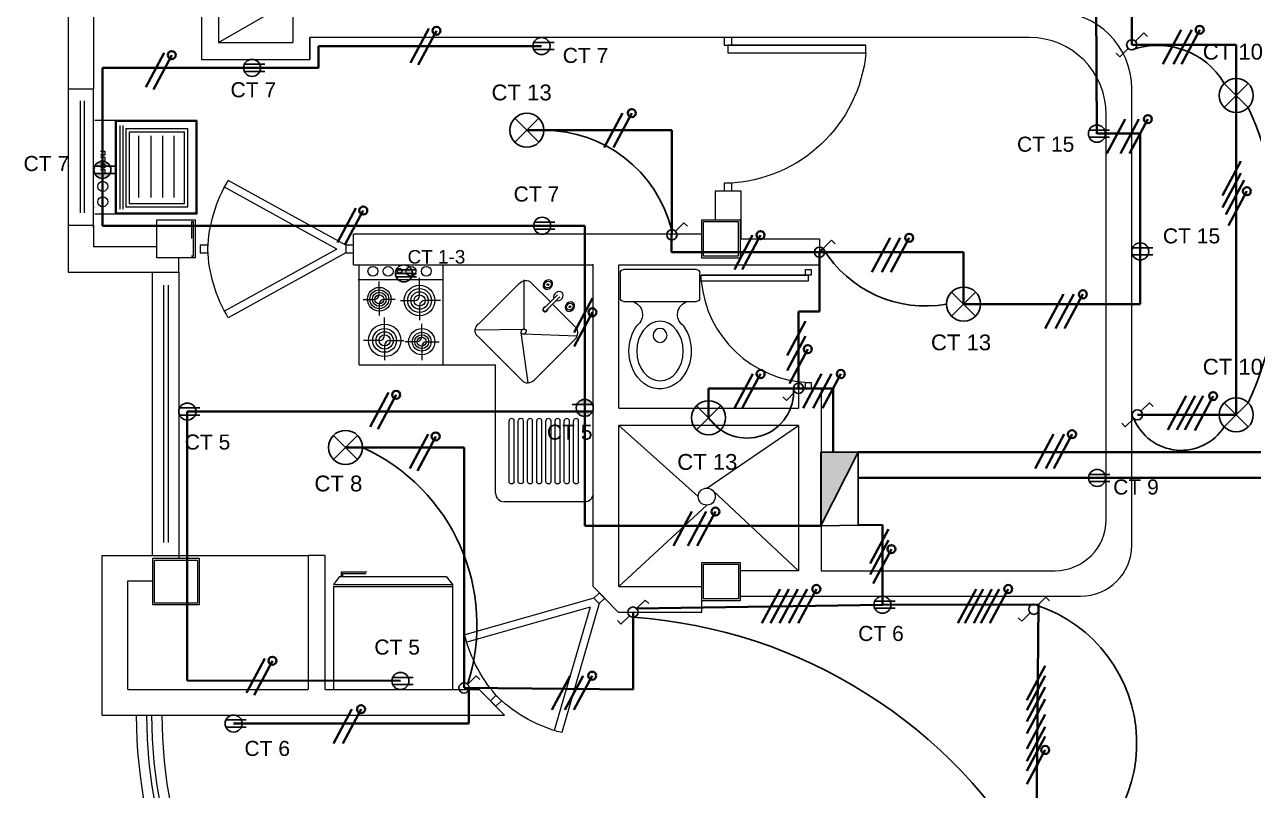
# Model space of a CAD drawing. Header units: metres. Extents: x -0.3 to 18.7, y -0.2 to 11.3.
# Drawn here: x -0.26 to 6.96, y 2.56 to 7.05 of the extents above; entities that cross this region are included whole.
import ezdxf

# ---------------------------------------------------------------- set-up
doc = ezdxf.new("R2010")
doc.units = ezdxf.units.M
doc.linetypes.add('ACAD_ISO02W100', pattern=[15, 12, -3])
doc.layers.add('arquitecturapasito', color=252, linetype='Continuous', lineweight=0)
doc.layers.add('Tuberia 1', color=130, linetype='Continuous', lineweight=20)
for name, color, linetype in [('conexiones', 10, 'ACAD_ISO02W100'), ('Luminaria', 10, 'Continuous'), ('Tomacorrientes', 160, 'Continuous')]:
    doc.layers.add(name, color=color, linetype=linetype)
doc.layers.add('muebles', color=7, linetype='Continuous', lineweight=5, true_color=0xccfa9e)
doc.styles.get("Standard").update_dxf_attribs({"font": 'arial.ttf'})
pattern_1 = [(0, (0, 0), (0, 6.985), [5.08, -1.905]), (90, (0, 0), (-6.985, 4e-16), [5.08, -1.905])]

# ---------------------------------------------------------------- blocks, each defined once
blk = doc.blocks.new('JIK')
at = {"layer": 'muebles'}
for p, q in [((1447.1545, 1060.0911), (1447.1545, 1060.2413)), ((1447.1545, 1060.2413), (1447.1797, 1060.2413)), ((1447.1613, 1060.2345), (1447.1613, 1060.0979)), ((1447.1613, 1060.2345), (1447.1797, 1060.2345)), ((1447.1797, 1060.2512), (1447.2258, 1060.2876)), ((1447.1797, 1060.2512), (1447.1797, 1059.6253)), ((1447.2258, 1060.2876), (1447.2258, 1059.589)), ((1447.2373, 1060.2876), (1447.2373, 1059.589)), ((1447.2373, 1060.2876), (1447.8425, 1060.2876)), ((1447.8425, 1060.2876), (1447.8425, 1059.589)), ((1447.1797, 1059.6253), (1447.2258, 1059.589)), ((1447.2258, 1059.589), (1447.2373, 1059.589)), ((1447.2373, 1059.589), (1447.8425, 1059.589))]:
    blk.add_line(p, q, dxfattribs=at)
blk = doc.blocks.new('puerta vaiven')
for p, q in [((-0.0225, 0.9), (0.0225, 0.9)), ((-0.0225, 0.855), (-0.0225, 0.9)), ((0.0225, 0.9), (0.0225, 0.855)), ((0, 0.855), (-0.0225, 0.855)), ((0.0225, 0.855), (0, 0.855)), ((-0.0225, 0.045), (-0.4038, 0.7346)), ((0, 0.0973), (-0.3646, 0.7568)), ((0, 0.0973), (0.3646, 0.7568)), ((0.0225, 0.045), (0.4038, 0.7346)), ((-0.0225, 0.045), (0.0225, 0.045)), ((-0.0225, 0), (-0.0225, 0.045)), ((-0.0225, 0.045), (0.0225, 0.045)), ((0, 0), (-0.0225, 0)), ((0.0225, 0), (0, 0)), ((0.0225, 0.045), (0.0225, 0))]:
    blk.add_line(p, q)
for centre, start, end in [((0.0322, 0.0096), 92.18145, 121.02014), ((-0.0322, 0.0096), 58.97986, 87.81855)]:
    blk.add_arc(centre, 0.846, start, end)
blk = doc.blocks.new('PUERTA2')
for p, q in [((-0.1, 0.925), (-0.05, 0.925)), ((-0.0999, 0.025), (-0.1, 0.925)), ((-0.05, 0.925), (-0.0499, 0.025)), ((-0.05, 0.025), (-0.05, 0.925)), ((-1, 0.05), (-0.95, 0.05)), ((-1, 0), (-1, 0.05)), ((-0.95, 0), (-1, 0)), ((-0.95, 0.05), (-0.95, 0.025)), ((-0.95, 0.025), (-0.95, 0)), ((-0.0499, 0.025), (-0.0999, 0.025)), ((-0.05, 0.05), (0, 0.05)), ((-0.05, 0), (-0.05, 0.05)), ((0, 0), (-0.05, 0)), ((0, 0.05), (0, 0.025)), ((0, 0.025), (0, 0))]:
    blk.add_line(p, q)
blk.add_arc((-0.0106, -0.0108), 0.94, 95.45461, 177.81855)
blk = doc.blocks.new('INODORO')
for p, q in [((0.02, 0.25), (0.18, 0.25)), ((0, -0.23), (0, 0.23)), ((0.2, 0.23), (0.2, -0.23)), ((0.18, -0.25), (0.02, -0.25))]:
    blk.add_line(p, q)
blk.add_circle((0.4137, 0), 0.0438)
for centre, radius, start, end in [((0.02, 0.23), 0.02, 90, 180), ((0.18, 0.23), 0.02, 0, 90), ((0.2829, 0.1967), 0.0864, 196.43748, 322.7515), ((0.2829, -0.1967), 0.0864, 37.16463, 163.56252), ((0.02, -0.23), 0.02, 180, 270), ((0.18, -0.23), 0.02, 270, 0)]:
    blk.add_arc(centre, radius, start, end)
blk.add_ellipse((0.5125, 0), major_axis=(0.1875, 0), ratio=0.77871)
blk.add_open_spline([(0.3518, -0.1445), (0.3645, -0.1542), (0.3784, -0.1626), (0.4436, -0.1938), (0.5038, -0.2015), (0.6287, -0.1806), (0.692, -0.1432), (0.7412, -0.0608), (0.75, -0.0305), (0.75, 0), (0.75, 0.0363), (0.7374, 0.0723), (0.6713, 0.1625), (0.5907, 0.1965), (0.4532, 0.1956), (0.3956, 0.1774), (0.3517, 0.1444)], degree=3, knots=[3.942102, 3.942102, 3.942102, 3.942102, 4.162638, 4.162638, 4.924422, 4.924422, 5.847984, 5.847984, 6.283185, 6.283185, 6.283185, 6.801532, 6.801532, 7.861895, 7.861895, 8.624417, 8.624417, 8.624417, 8.624417])
blk = doc.blocks.new('LJIKO')
at = {"layer": 'muebles'}
for p, q in [((1446.1637, 1065.0918), (1446.7637, 1065.0918)), ((1446.1637, 1064.5418), (1446.1637, 1065.0918)), ((1446.1697, 1065.0858), (1446.6377, 1065.0858)), ((1446.1697, 1064.5478), (1446.1697, 1065.0858)), ((1446.5964, 1065.0627), (1446.5964, 1064.5709)), ((1446.6165, 1064.571), (1446.6165, 1065.0626)), ((1446.6377, 1064.5478), (1446.6377, 1065.0858)), ((1446.6437, 1064.5418), (1446.6437, 1065.0918)), ((1446.217, 1065.0489), (1446.217, 1064.5887)), ((1446.5817, 1065.0489), (1446.217, 1065.0489)), ((1446.237, 1065.0289), (1446.237, 1064.6087)), ((1446.5617, 1065.0289), (1446.237, 1065.0289)), ((1446.3, 1064.6312), (1446.3, 1064.9934)), ((1446.3661, 1064.6312), (1446.3661, 1064.9934)), ((1446.4342, 1064.6312), (1446.4342, 1064.9934)), ((1446.5063, 1064.6312), (1446.5063, 1064.9934)), ((1446.5617, 1064.6087), (1446.5617, 1065.0289)), ((1446.5817, 1064.5887), (1446.5817, 1065.0489)), ((1446.7307, 1064.8513), (1446.7026, 1064.8513)), ((1446.7026, 1064.8513), (1446.7026, 1064.8312)), ((1446.7026, 1064.8312), (1446.7307, 1064.8312)), ((1446.7026, 1064.8172), (1446.7026, 1064.7972)), ((1446.7307, 1064.8172), (1446.7026, 1064.8172)), ((1446.7026, 1064.7972), (1446.7307, 1064.7972)), ((1446.7026, 1064.7792), (1446.7026, 1064.7592)), ((1446.7307, 1064.7792), (1446.7026, 1064.7792)), ((1446.7026, 1064.7592), (1446.7307, 1064.7592)), ((1446.7026, 1064.7432), (1446.7026, 1064.7232)), ((1446.7307, 1064.7432), (1446.7026, 1064.7432)), ((1446.7026, 1064.7232), (1446.7307, 1064.7232)), ((1446.5817, 1064.5887), (1446.217, 1064.5887)), ((1446.5617, 1064.6087), (1446.237, 1064.6087)), ((1446.1637, 1064.5418), (1446.7637, 1064.5418)), ((1446.1697, 1064.5478), (1446.6377, 1064.5478))]:
    blk.add_line(p, q, dxfattribs=at)
for centre in [(1446.7168, 1065.0185), (1446.7168, 1064.9284)]:
    blk.add_circle(centre, 0.0295, dxfattribs=at)
blk = doc.blocks.new('Lampara')
at = {"layer": 'Luminaria'}
for q in [(12.0753, 10.0669), (12.2167, 10.0669), (12.0753, 9.9254), (12.2167, 9.9254)]:
    blk.add_line((12.146, 9.9962), q, dxfattribs=at)
blk.add_circle((12.146, 9.9962), 0.1, dxfattribs=at)
blk = doc.blocks.new('Tomacorriente')
at = {"layer": 'Tomacorrientes'}
for p, q in [((0.0453, 0.0211), (-0.0453, 0.0211)), ((0.0453, 0.0211), (0.0743, 0.0211)), ((-0.0453, -0.0211), (0.0453, -0.0211)), ((0.0453, -0.0211), (0.0743, -0.0211))]:
    blk.add_line(p, q, dxfattribs=at)
blk.add_circle((0, 0), 0.05, dxfattribs=at)
blk = doc.blocks.new('Toma corriente CFGI 1 Fase')
at = {"layer": 'Tomacorrientes'}
h = blk.add_hatch(dxfattribs=at)
h.set_pattern_fill('ANGLE', color=256)
h.set_pattern_definition([(0, (-6.336, -3.4325), (0, 6.985), [5.08, -1.905]), (90, (-6.336, -3.4325), (-6.985, 4e-16), [5.08, -1.905])])
h.paths.add_polyline_path([(0.0453, 0.0211, 0.63707), (-0.0453, 0.0211)])
h.paths.add_polyline_path([(-0.0453, -0.0211, 0.63707), (0.0453, -0.0211)])
at = {"layer": 'Tomacorrientes', "lineweight": 40}
h = blk.add_hatch(color=256, dxfattribs=at)
h.dxf.hatch_style = 1
h.paths.add_polyline_path([(-0.0453, 0.0211), (0.0453, 0.0211, 0.63707)])
h.paths.add_polyline_path([(0.0453, -0.0211), (-0.0453, -0.0211, 0.63707)])
at = {"layer": 'Tomacorrientes'}
for p, q in [((-0.0453, 0.0211), (0.0743, 0.0211)), ((-0.0453, -0.0211), (0.0743, -0.0211))]:
    blk.add_line(p, q, dxfattribs=at)
blk.add_circle((0, 0), 0.05, dxfattribs=at)
blk = doc.blocks.new('Tomacorriente de dos fases con neutro (208V)')
at = {"layer": 'Tomacorrientes'}
h = blk.add_hatch(dxfattribs=at)
h.set_pattern_fill('ANGLE', color=256)
h.set_pattern_definition([(0, (-6.711, -3.14), (0, 6.985), [5.08, -1.905]), (90, (-6.711, -3.14), (-6.985, 4e-16), [5.08, -1.905])])
h.paths.add_polyline_path([(-0.0453, 0.0211, 0.109518), (-0.05, 0), (0.05, 0, 0.109518), (0.0453, 0.0211)])
at = {"layer": 'Tomacorrientes', "lineweight": 100}
h = blk.add_hatch(color=256, dxfattribs=at)
h.dxf.hatch_style = 1
h.paths.add_polyline_path([(0.0453, 0.0211), (-0.0453, 0.0211, 0.109518), (-0.05, 0), (0.05, 0, 0.109518)])
at = {"layer": 'Tomacorrientes'}
for p, q in [((-0.05, 0), (0.0751, 0)), ((-0.0453, 0.0211), (0.0743, 0.0211)), ((-0.0453, -0.0211), (0.0743, -0.0211))]:
    blk.add_line(p, q, dxfattribs=at)
blk.add_circle((0, 0), 0.05, dxfattribs=at)
blk = doc.blocks.new('Interruptor')
at = {"layer": 'Luminaria'}
for q in [(0.0212, 0.0212), (0.0919, 0.0495)]:
    blk.add_line((0.0707, 0.0707), q, dxfattribs=at)
blk.add_circle((0, 0), 0.03, dxfattribs=at)
blk = doc.blocks.new('conmutable')
at = {"layer": 'Luminaria'}
for p, q in [((12.2691, 8.7953), (12.2196, 8.7458)), ((12.2691, 8.7953), (12.2904, 8.774)), ((12.1277, 8.6538), (12.1065, 8.6751)), ((12.1772, 8.7033), (12.1277, 8.6538))]:
    blk.add_line(p, q, dxfattribs=at)
blk.add_circle((12.1984, 8.7245), 0.03, dxfattribs=at)

msp = doc.modelspace()

# ---------------------------------------------------------------- hatches: boundary and pattern name
h = msp.add_hatch(color=130)
h.dxf.hatch_style = 1
h.paths.add_polyline_path([(4.6361, 4.5429), (4.4174, 4.5429), (4.4174, 4.1096)])
at = {"layer": 'Tuberia 1', "lineweight": 40}
h = msp.add_hatch(dxfattribs=at)
h.set_pattern_fill('ANGLE', color=256)
h.set_pattern_definition([(0, (-0.922, 0.405), (0, 6.985), [5.08, -1.905]), (90, (-0.922, 0.405), (-6.985, 4e-16), [5.08, -1.905])])
h.paths.add_polyline_path([(4.9464, 5.054, 1), (4.9936, 5.054, 1)])
h.paths.add_polyline_path([(6.6968, 4.8724, 1), (6.744, 4.8724, 1)])
h.paths.add_polyline_path([(5.392, 5.9018, 1), (5.4392, 5.9018, 1)])
h.paths.add_polyline_path([(4.3552, 6.2065, 1), (4.4024, 6.2065, 1)])
h.paths.add_polyline_path([(5.9728, 6.4803, 1), (6.02, 6.4803, 1)])
h.paths.add_polyline_path([(3.3867, 5.859, 1), (3.4339, 5.859, 1)])
h.paths.add_polyline_path([(3.5896, 5.4072, 1), (3.6368, 5.4072, 1)])
h.paths.add_polyline_path([(2.8535, 4.5993, 1), (2.9007, 4.5993, 1)])
h.paths.add_polyline_path([(5.392, 6.9034, 1), (5.4392, 6.9034, 1)])
h.paths.add_polyline_path([(6.3687, 7.6118, 1), (6.4159, 7.6118, 1)])
h.paths.add_polyline_path([(5.6958, 7.4279, 1), (5.743, 7.4279, 1)])
h.paths.add_polyline_path([(5.362, 8.0133, 1), (5.4092, 8.0133, 1)])
h.paths.add_polyline_path([(5.6853, 8.9332, 1), (5.7326, 8.9332, 1)])
h.paths.add_polyline_path([(7.315, 9.6651, 1), (7.3622, 9.6651, 1)])
h.paths.add_polyline_path([(6.4123, 10.0429, 1), (6.3651, 10.0429, 1)])
h = msp.add_hatch(dxfattribs=at)
h.set_pattern_fill('ANGLE', color=256)
h.set_pattern_definition(pattern_1)
h.paths.add_polyline_path([(2.1339, 4.6354, 1), (2.1811, 4.6354, 1)])
h.paths.add_polyline_path([(1.9021, 4.8803, 1), (1.9493, 4.8803, 1)])
h.paths.add_polyline_path([(3.0822, 5.387, 0.478226), (3.0536, 5.3639, 0.478226), (3.0822, 5.3408)])
h.paths.add_polyline_path([(3.1008, 5.3639, 0.352973), (3.0822, 5.387), (3.0822, 5.3408, 0.352973)])
h.paths.add_polyline_path([(1.7092, 5.9615, 1), (1.7564, 5.9615, 1)])
h.paths.add_polyline_path([(0.585, 6.8738, 1), (0.6323, 6.8738, 1)])
h.paths.add_polyline_path([(2.1384, 7.017, 1), (2.1856, 7.017, 1)])
h = msp.add_hatch(dxfattribs=at)
h.set_pattern_fill('ANGLE', color=256)
h.set_pattern_definition([(0, (1.1674, 2.3034), (0, 6.985), [5.08, -1.905]), (90, (1.1674, 2.3034), (-6.985, 4e-16), [5.08, -1.905])])
h.paths.add_polyline_path([(2.1384, 7.017, 1), (2.1856, 7.017, 1)])
h = msp.add_hatch(dxfattribs=at)
h.set_pattern_fill('ANGLE', color=256)
h.set_pattern_definition(pattern_1)
h.paths.add_polyline_path([(2.1384, 7.017, 1), (2.1856, 7.017, 1)])
h = msp.add_hatch(dxfattribs=at)
h.set_pattern_fill('ANGLE', color=256)
h.set_pattern_definition([(0, (0.7494, 2.374), (0, 6.985), [5.08, -1.905]), (90, (0.7494, 2.374), (-6.985, 4e-16), [5.08, -1.905])])
h.paths.add_polyline_path([(6.6179, 7.0225, 1), (6.6651, 7.0225, 1)])
h = msp.add_hatch(dxfattribs=at)
h.set_pattern_fill('ANGLE', color=256)
h.set_pattern_definition(pattern_1)
h.paths.add_polyline_path([(6.6179, 7.0225, 1), (6.6651, 7.0225, 1)])
h = msp.add_hatch(dxfattribs=at)
h.set_pattern_fill('ANGLE', color=256)
h.set_pattern_definition(pattern_1)
h.paths.add_polyline_path([(6.6179, 7.0225, 1), (6.6651, 7.0225, 1)])
h = msp.add_hatch(dxfattribs=at)
h.set_pattern_fill('ANGLE', color=256)
h.set_pattern_definition([(0, (-0.386, 2.16), (0, 6.985), [5.08, -1.905]), (90, (-0.386, 2.16), (-6.985, 4e-16), [5.08, -1.905])])
h.paths.add_polyline_path([(0.585, 6.8738, 1), (0.6323, 6.8738, 1)])
h = msp.add_hatch(dxfattribs=at)
h.set_pattern_fill('ANGLE', color=256)
h.set_pattern_definition(pattern_1)
h.paths.add_polyline_path([(0.585, 6.8738, 1), (0.6323, 6.8738, 1)])
h = msp.add_hatch(dxfattribs=at)
h.set_pattern_fill('ANGLE', color=256)
h.set_pattern_definition(pattern_1)
h.paths.add_polyline_path([(3.2848, 6.5331, 1), (3.332, 6.5331, 1)])
h = msp.add_hatch(dxfattribs=at)
h.set_pattern_fill('ANGLE', color=256)
h.set_pattern_definition(pattern_1)
h.paths.add_polyline_path([(6.3141, 6.498, 1), (6.3613, 6.498, 1)])
h = msp.add_hatch(dxfattribs=at)
h.set_pattern_fill('ANGLE', color=256)
h.set_pattern_definition([(0, (-1.3934, -5.194), (0, 6.985), [5.08, -1.905]), (90, (-1.3934, -5.194), (-6.985, 4e-16), [5.08, -1.905])])
h.paths.add_polyline_path([(6.8949, 6.075, 1), (6.9421, 6.075, 1)])
h = msp.add_hatch(dxfattribs=at)
h.set_pattern_fill('ANGLE', color=256)
h.set_pattern_definition(pattern_1)
h.paths.add_polyline_path([(6.8949, 6.075, 1), (6.9421, 6.075, 1)])
h = msp.add_hatch(dxfattribs=at)
h.set_pattern_fill('ANGLE', color=256)
h.set_pattern_definition([(0, (0.738, 1.248), (0, 6.985), [5.08, -1.905]), (90, (0.738, 1.248), (-6.985, 4e-16), [5.08, -1.905])])
h.paths.add_polyline_path([(1.7092, 5.9615, 1), (1.7564, 5.9615, 1)])
h = msp.add_hatch(dxfattribs=at)
h.set_pattern_fill('ANGLE', color=256)
h.set_pattern_definition(pattern_1)
h.paths.add_polyline_path([(1.7092, 5.9615, 1), (1.7564, 5.9615, 1)])
h = msp.add_hatch(dxfattribs=at)
h.set_pattern_fill('ANGLE', color=256)
h.set_pattern_definition([(0, (-0.11, 0.815), (0, 6.985), [5.08, -1.905]), (90, (-0.11, 0.815), (-6.985, 4e-16), [5.08, -1.905])])
h.paths.add_polyline_path([(3.9583, 5.8402, 0.459008), (3.9312, 5.8169, 1), (3.9784, 5.8169, 0.200153), (3.9714, 5.8336, -0.005571)])
h = msp.add_hatch(dxfattribs=at)
h.set_pattern_fill('ANGLE', color=256)
h.set_pattern_definition(pattern_1)
h.paths.add_polyline_path([(4.0406, 5.8169, 0.276894), (4.0531, 5.796), (4.0753, 5.796, 0.276894), (4.0878, 5.8169, 1)])
h = msp.add_hatch(dxfattribs=at)
h.set_pattern_fill('ANGLE', color=256)
h.set_pattern_definition(pattern_1)
h.paths.add_polyline_path([(4.0753, 5.796), (4.0531, 5.796, 0.250177)])
h = msp.add_hatch(dxfattribs=at)
h.set_pattern_fill('ANGLE', color=256)
h.set_pattern_definition(pattern_1)
h.paths.add_polyline_path([(4.9131, 5.8012, 1), (4.9603, 5.8012, 1)])
h = msp.add_hatch(dxfattribs=at)
h.set_pattern_fill('ANGLE', color=256)
h.set_pattern_definition(pattern_1)
h.paths.add_polyline_path([(5.9326, 5.4696, 1), (5.9798, 5.4696, 1)])
h = msp.add_hatch(dxfattribs=at)
h.set_pattern_fill('ANGLE', color=256)
h.set_pattern_definition(pattern_1)
h.paths.add_polyline_path([(4.3179, 5.1476, 1), (4.3651, 5.1476, 1)])
h = msp.add_hatch(dxfattribs=at)
h.set_pattern_fill('ANGLE', color=256)
h.set_pattern_definition(pattern_1)
h.paths.add_polyline_path([(4.0683, 5.0252, 0.459008), (4.0411, 5.0019, 1), (4.0883, 5.0019, 0.200153), (4.0813, 5.0187, -0.005571)])
h = msp.add_hatch(dxfattribs=at)
h.set_pattern_fill('ANGLE', color=256)
h.set_pattern_definition(pattern_1)
h.paths.add_polyline_path([(4.5117, 5.0019, 1), (4.5589, 5.0019, 1)])
h = msp.add_hatch(dxfattribs=at)
h.set_pattern_fill('ANGLE', color=256)
h.set_pattern_definition([(0, (0.931, 0.167), (0, 6.985), [5.08, -1.905]), (90, (0.931, 0.167), (-6.985, 4e-16), [5.08, -1.905])])
h.paths.add_polyline_path([(1.9021, 4.8803, 1), (1.9493, 4.8803, 1)])
h = msp.add_hatch(dxfattribs=at)
h.set_pattern_fill('ANGLE', color=256)
h.set_pattern_definition([(0, (0.7696, 0.226), (0, 6.985), [5.08, -1.905]), (90, (0.7696, 0.226), (-6.985, 4e-16), [5.08, -1.905])])
h.paths.add_polyline_path([(6.638, 4.8746, 1), (6.6853, 4.8746, 1)])
h = msp.add_hatch(dxfattribs=at)
h.set_pattern_fill('ANGLE', color=256)
h.set_pattern_definition(pattern_1)
h.paths.add_polyline_path([(6.6968, 4.8724, 1), (6.744, 4.8724, 1)])
h = msp.add_hatch(dxfattribs=at)
h.set_pattern_fill('ANGLE', color=256)
h.set_pattern_definition([(0, (-0.919, 1.4045), (0, 6.985), [5.08, -1.905]), (90, (-0.919, 1.4045), (-6.985, 4e-16), [5.08, -1.905])])
h.paths.add_polyline_path([(2.1339, 4.6354, 1), (2.1811, 4.6354, 1)])
h = msp.add_hatch(dxfattribs=at)
h.set_pattern_fill('ANGLE', color=256)
h.set_pattern_definition(pattern_1)
h.paths.add_polyline_path([(2.1339, 4.6354, 1), (2.1811, 4.6354, 1)])
h = msp.add_hatch(dxfattribs=at)
h.set_pattern_fill('ANGLE', color=256)
h.set_pattern_definition([(0, (-3.706, -2.557), (0, 6.985), [5.08, -1.905]), (90, (-3.706, -2.557), (-6.985, 4e-16), [5.08, -1.905])])
h.paths.add_polyline_path([(5.9157, 4.6486, 1), (5.8685, 4.6486, 1)])
h = msp.add_hatch(dxfattribs=at)
h.set_pattern_fill('ANGLE', color=256)
h.set_pattern_definition(pattern_1)
h.paths.add_polyline_path([(5.8685, 4.6486, 1), (5.9157, 4.6486, 1)])
h = msp.add_hatch(dxfattribs=at)
h.set_pattern_fill('ANGLE', color=256)
h.set_pattern_definition(pattern_1)
h.paths.add_polyline_path([(5.8685, 4.6486, 1), (5.9157, 4.6486, 1)])
h = msp.add_hatch(dxfattribs=at)
h.set_pattern_fill('ANGLE', color=256)
h.set_pattern_definition([(0, (2.823, -0.122), (0, 6.985), [5.08, -1.905]), (90, (2.823, -0.122), (-6.985, 4e-16), [5.08, -1.905])])
h.paths.add_polyline_path([(3.7941, 4.5914, 1), (3.8413, 4.5914, 1)])
h = msp.add_hatch(dxfattribs=at)
h.set_pattern_fill('ANGLE', color=256)
h.set_pattern_definition([(0, (2.743, 1.1596), (0, 6.985), [5.08, -1.905]), (90, (2.743, 1.1596), (-6.985, 4e-16), [5.08, -1.905])])
h.paths.add_polyline_path([(3.7756, 4.194, 1), (3.8228, 4.194, 1)])
h = msp.add_hatch(dxfattribs=at)
h.set_pattern_fill('ANGLE', color=256)
h.set_pattern_definition(pattern_1)
h.paths.add_polyline_path([(8.1128, 2.0556, 1), (8.16, 2.0556, 1)])
h.paths.add_polyline_path([(3.6955, 2.044, 1), (3.6483, 2.044, 1)])
h.paths.add_polyline_path([(5.6211, 0.9787, 1), (5.5739, 0.9787, 1)])
h.paths.add_polyline_path([(2.8734, 0.8444, 1), (2.9206, 0.8444, 1)])
h.paths.add_polyline_path([(5.7584, 2.7949, 1), (5.7112, 2.7949, 1)])
h.paths.add_polyline_path([(5.4945, 3.7397, 1), (5.5417, 3.7397, 1)])
h.paths.add_polyline_path([(4.3681, 3.7397, 1), (4.4153, 3.7397, 1)])
h.paths.add_polyline_path([(4.8085, 3.9738, 1), (4.8557, 3.9738, 1)])
h.paths.add_polyline_path([(3.0526, 3.2309, 1), (3.0998, 3.2309, 1)])
h.paths.add_polyline_path([(1.6958, 3.0343, 1), (1.743, 3.0343, 1)])
h.paths.add_polyline_path([(1.223, 3.3185, 1), (1.1758, 3.3185, 1)])
h = msp.add_hatch(dxfattribs=at)
h.set_pattern_fill('ANGLE', color=256)
h.set_pattern_definition([(0, (-6.38, -3.629), (0, 6.985), [5.08, -1.905]), (90, (-6.38, -3.629), (-6.985, 4e-16), [5.08, -1.905])])
h.paths.add_polyline_path([(4.8085, 3.9738, 1), (4.8557, 3.9738, 1)])
h = msp.add_hatch(dxfattribs=at)
h.set_pattern_fill('ANGLE', color=256)
h.set_pattern_definition([(0, (-0.036, -0.028), (0, 6.985), [5.08, -1.905]), (90, (-0.036, -0.028), (-6.985, 4e-16), [5.08, -1.905])])
h.paths.add_polyline_path([(4.8085, 3.9738, 1), (4.8557, 3.9738, 1)])
h = msp.add_hatch(dxfattribs=at)
h.set_pattern_fill('ANGLE', color=256)
h.set_pattern_definition([(0, (0.2954, 0.522), (0, 6.985), [5.08, -1.905]), (90, (0.2954, 0.522), (-6.985, 4e-16), [5.08, -1.905])])
h.paths.add_polyline_path([(4.3681, 3.7397, 1), (4.4153, 3.7397, 1)])
h = msp.add_hatch(dxfattribs=at)
h.set_pattern_fill('ANGLE', color=256)
h.set_pattern_definition([(0, (1.422, 0.522), (0, 6.985), [5.08, -1.905]), (90, (1.422, 0.522), (-6.985, 4e-16), [5.08, -1.905])])
h.paths.add_polyline_path([(5.4945, 3.7397, 1), (5.5417, 3.7397, 1)])
h = msp.add_hatch(dxfattribs=at)
h.set_pattern_fill('ANGLE', color=256)
h.set_pattern_definition(pattern_1)
h.paths.add_polyline_path([(5.5417, 3.7397, 1), (5.4945, 3.7397, 1)])
h = msp.add_hatch(dxfattribs=at)
h.set_pattern_fill('ANGLE', color=256)
h.set_pattern_definition([(0, (-4.979, -0.996), (0, 6.985), [5.08, -1.905]), (90, (-4.979, -0.996), (-6.985, 4e-16), [5.08, -1.905])])
h.paths.add_polyline_path([(4.7412, 3.4709, 1), (4.7884, 3.4709, 1)])
h.paths.add_polyline_path([(4.2584, 3.6974, 1), (4.3056, 3.6974, 1)])
h = msp.add_hatch(dxfattribs=at)
h.set_pattern_fill('ANGLE', color=256)
h.set_pattern_definition([(0, (-0.907, -1.317), (0, 6.985), [5.08, -1.905]), (90, (-0.907, -1.317), (-6.985, 4e-16), [5.08, -1.905])])
h.paths.add_polyline_path([(1.1758, 3.3185, 1), (1.223, 3.3185, 1)])
h = msp.add_hatch(dxfattribs=at)
h.set_pattern_fill('ANGLE', color=256)
h.set_pattern_definition([(0, (-6.185, -1.4626), (0, 6.985), [5.08, -1.905]), (90, (-6.185, -1.4626), (-6.985, 4e-16), [5.08, -1.905])])
h.paths.add_polyline_path([(3.5354, 3.0045, 1), (3.5827, 3.0045, 1)])
h.paths.add_polyline_path([(3.0526, 3.2309, 1), (3.0998, 3.2309, 1)])
h = msp.add_hatch(dxfattribs=at)
h.set_pattern_fill('ANGLE', color=256)
h.set_pattern_definition(pattern_1)
h.paths.add_polyline_path([(3.0526, 3.2309, 1), (3.0998, 3.2309, 1)])
h = msp.add_hatch(dxfattribs=at)
h.set_pattern_fill('ANGLE', color=256)
h.set_pattern_definition(pattern_1)
h.paths.add_polyline_path([(1.6958, 3.0343, 1), (1.743, 3.0343, 1)])
h = msp.add_hatch(dxfattribs=at)
h.set_pattern_fill('ANGLE', color=256)
h.set_pattern_definition([(0, (-6.6996, -1.6935), (0, 6.985), [5.08, -1.905]), (90, (-6.6996, -1.6935), (-6.985, 4e-16), [5.08, -1.905])])
h.paths.add_polyline_path([(3.0208, 2.7735, 1), (3.068, 2.7735, 1)])
h.paths.add_polyline_path([(2.538, 3, 1), (2.5852, 3, 1)])
h = msp.add_hatch(dxfattribs=at)
h.set_pattern_fill('ANGLE', color=256)
h.set_pattern_definition([(0, (1.6924, -0.344), (0, 6.985), [5.08, -1.905]), (90, (1.6924, -0.344), (-6.985, 4e-16), [5.08, -1.905])])
h.paths.add_polyline_path([(5.7584, 2.7949, 1), (5.7112, 2.7949, 1)])
h = msp.add_hatch(dxfattribs=at)
h.set_pattern_fill('ANGLE', color=256)
h.set_pattern_definition([(0, (-0.054, -0.0785), (0, 6.985), [5.08, -1.905]), (90, (-0.054, -0.0785), (-6.985, 4e-16), [5.08, -1.905])])
h.paths.add_polyline_path([(5.7112, 2.7949, 1), (5.7584, 2.7949, 1)])

# ---------------------------------------------------------------- linework, layer by layer
at = {"color": 130}
for p, q in [((4.4174, 4.1096), (4.4174, 4.5429)), ((4.4174, 4.5429), (4.6361, 4.5429))]:
    msp.add_line(p, q, dxfattribs=at)
msp.add_lwpolyline([(4.6361, 4.1142), (4.4174, 4.1096), (4.6361, 4.5429)], close=True, dxfattribs=at)
at = {"layer": 'arquitecturapasito', "color": 252}
for p, q in [((0, 7.3), (0, 6.6762)), ((0.15, 7.15), (0.15, 6.6762)), ((0.7832, 7.15), (0.7832, 6.8487)), ((0.8832, 7.2), (0.8832, 6.9487)), ((0.8832, 6.9487), (1.3194, 7.2)), ((1.3194, 7.2), (1.3194, 6.9487)), ((0.8832, 6.9487), (1.3194, 6.9487)), ((1.4194, 6.8487), (1.4194, 6.9769)), ((5.6427, 6.9769), (1.4194, 6.9769)), ((1.4194, 6.9769), (1.4194, 6.8487)), ((0.7832, 6.8487), (1.4194, 6.8487)), ((0, 6.6762), (0.15, 6.6762)), ((0, 6.6762), (0, 5.8762)), ((0.15, 5.8595), (0.15, 6.6762)), ((6.2427, 3.9974), (6.2427, 6.6769)), ((0.0728, 5.9479), (0.0728, 6.6044)), ((0.0937, 6.6044), (0.0937, 5.9479)), ((6.0927, 4.1474), (6.0927, 6.5269)), ((3.7975, 6.0769), (3.9475, 6.0769)), ((3.7975, 6.0769), (3.7975, 5.9067)), ((3.9475, 6.0769), (3.9475, 5.796)), ((0.15, 5.9862), (0.15, 5.976)), ((0, 5.8762), (0, 5.5988)), ((0, 5.8762), (0.15, 5.8762)), ((0.15, 5.8762), (0.15, 5.7488)), ((0.7242, 5.897), (0.7242, 5.798)), ((0.7242, 5.897), (0.7242, 5.798)), ((0.7352, 5.897), (0.7352, 5.693)), ((0.7352, 5.897), (0.7352, 5.693)), ((0.7352, 5.897), (0.7352, 5.693)), ((0.7352, 5.897), (0.7352, 5.693)), ((0.7352, 5.897), (0.7352, 5.693)), ((3.7197, 5.8225), (1.6752, 5.8225)), ((1.6752, 5.6425), (1.6752, 5.8225)), ((3.9437, 5.796), (4.4108, 5.796)), ((4.4108, 5.796), (4.4108, 5.6425)), ((0.5212, 5.7488), (0.15, 5.7488)), ((0.65, 5.5988), (0.65, 5.683)), ((0.7242, 5.693), (0.7352, 5.693)), ((1.6752, 5.6425), (3.0822, 5.6425)), ((3.0822, 3.7542), (3.0822, 5.6425)), ((3.2322, 5.6425), (4.4108, 5.6425)), ((3.2322, 4.8004), (3.2322, 5.6425)), ((0, 5.5988), (0.5, 5.5988)), ((0.4943, 5.5988), (0.4943, 3.937)), ((0.5, 5.5988), (0.65, 5.5988)), ((0.65, 5.5988), (0.65, 3.937)), ((2.063, 5.4632), (2.063, 5.5671)), ((2.6753, 5.5555), (2.6755, 5.2658)), ((1.8261, 5.4699), (1.8261, 5.5445)), ((2.6467, 5.5327), (2.4091, 5.2951)), ((2.8307, 5.4249), (2.7167, 5.539)), ((1.7328, 5.4399), (1.7961, 5.4399)), ((1.8261, 5.4099), (1.8261, 5.346)), ((1.9201, 5.4399), (1.8561, 5.4399)), ((1.9503, 5.4332), (2.033, 5.4332)), ((2.1862, 5.4332), (2.093, 5.4332)), ((2.8729, 5.4671), (2.7994, 5.3936)), ((2.8125, 5.3805), (2.886, 5.454)), ((2.8438, 5.4119), (2.9807, 5.275)), ((2.8535, 5.4022), (2.8438, 5.4119)), ((2.063, 5.4032), (2.063, 5.3172)), ((1.8579, 5.2289), (1.8579, 5.3327)), ((2.0758, 5.2215), (2.0758, 5.2973)), ((2.3916, 5.261), (2.6755, 5.2658)), ((1.8279, 5.1989), (1.7347, 5.1989)), ((1.8879, 5.1989), (1.9706, 5.1989)), ((2.6667, 4.961), (2.4027, 5.2251)), ((2.7004, 4.9497), (2.6592, 5.2453)), ((2.9874, 5.2239), (2.6723, 5.2361)), ((2.9743, 5.205), (2.7367, 4.9674)), ((1.8579, 5.1689), (1.8579, 5.0828)), ((2.0458, 5.1915), (1.9771, 5.1915)), ((2.0758, 5.1615), (2.0758, 5.0835)), ((2.1058, 5.1915), (2.1777, 5.1915)), ((2.2021, 5.0551), (2.5095, 5.0551)), ((2.5095, 4.3018), (2.5095, 5.0551)), ((4.2866, 4.9176), (4.2866, 4.8004)), ((4.4192, 4.9176), (4.2866, 4.9176)), ((4.4192, 4.9176), (4.4192, 3.8474)), ((3.2322, 4.8004), (4.2866, 4.8004)), ((2.5884, 4.369), (2.5884, 4.7279)), ((2.6184, 4.369), (2.6184, 4.7279)), ((2.6424, 4.369), (2.6424, 4.7279)), ((2.6724, 4.369), (2.6724, 4.7279)), ((2.6964, 4.369), (2.6964, 4.7279)), ((2.7264, 4.369), (2.7264, 4.7279)), ((2.7504, 4.369), (2.7504, 4.7279)), ((2.7804, 4.369), (2.7804, 4.7279)), ((2.8044, 4.369), (2.8044, 4.7279)), ((2.8344, 4.369), (2.8344, 4.7279)), ((2.8584, 4.369), (2.8584, 4.7279)), ((2.8884, 4.369), (2.8884, 4.7279)), ((2.9124, 4.369), (2.9124, 4.7279)), ((2.9424, 4.369), (2.9424, 4.7279)), ((2.9664, 4.369), (2.9664, 4.7279)), ((2.9964, 4.369), (2.9964, 4.7279)), ((3.2322, 3.7542), (3.2322, 4.7004)), ((4.2866, 4.7004), (3.2322, 4.7004)), ((3.6985, 4.2819), (3.2322, 4.7004)), ((3.7485, 4.3319), (4.2866, 4.7004)), ((4.2866, 4.7004), (4.2866, 3.8474)), ((3.7854, 4.3157), (4.2866, 3.8474)), ((3.0434, 4.2518), (2.5595, 4.2518)), ((3.7485, 4.2319), (3.2322, 3.7542)), ((0.2, 3), (0.2, 3.937)), ((0.2, 3.937), (0.65, 3.937)), ((0.65, 3.937), (1.4094, 3.937)), ((0.65, 3.937), (0.65, 3.92)), ((1.4094, 3.937), (1.4094, 3.15)), ((1.5094, 3.937), (1.4094, 3.937)), ((1.5094, 3.15), (1.5094, 3.937)), ((4.2866, 3.8474), (3.9441, 3.8474)), ((4.4192, 3.8474), (5.7927, 3.8474)), ((0.35, 3.15), (0.35, 3.787)), ((0.35, 3.787), (0.4962, 3.787)), ((3.0822, 3.7542), (3.2294, 3.6042)), ((3.2322, 3.7542), (3.7201, 3.7542)), ((3.9441, 3.6974), (5.9427, 3.6974)), ((4.282, 3.6974), (5.4986, 3.6974)), ((3.2294, 3.6042), (3.7201, 3.6042)), ((0.35, 3.15), (1.4094, 3.15)), ((1.5094, 3.15), (2.4135, 3.15)), ((2.4135, 3.15), (2.5616, 3)), ((0.2, 3), (2.5616, 3))]:
    msp.add_line(p, q, dxfattribs=at)
at = {"layer": 'arquitecturapasito', "color": 252, "linetype": 'ByBlock'}
for p, q in [((1.7079, 5.0551), (1.7079, 5.6425)), ((2.2021, 5.0551), (2.2021, 5.6425)), ((2.2021, 5.5551), (1.7021, 5.5551)), ((1.7079, 5.0551), (2.2021, 5.0551))]:
    msp.add_line(p, q, dxfattribs=at)
at = {"layer": 'arquitecturapasito', "color": 252, "ltscale": 0.025}
for p, q in [((0.56, 5.5241), (0.56, 4.0118)), ((0.59, 4.0118), (0.59, 5.5241))]:
    msp.add_line(p, q, dxfattribs=at)
at = {"layer": 'arquitecturapasito', "color": 252}
for points in [[(0.5212, 5.907), (0.7452, 5.907), (0.7452, 5.683), (0.5212, 5.683)], [(3.7197, 5.9067), (3.9437, 5.9067), (3.9437, 5.6827), (3.7197, 5.6827)], [(3.7297, 5.8967), (3.9337, 5.8967), (3.9337, 5.6927), (3.7297, 5.6927)], [(0.4973, 3.92), (0.7702, 3.92), (0.7702, 3.646), (0.4973, 3.646)], [(0.4973, 3.92), (0.7702, 3.92), (0.7702, 3.646), (0.4973, 3.646)], [(3.7201, 3.8952), (3.9441, 3.8952), (3.9441, 3.6712), (3.7201, 3.6712)], [(3.7301, 3.8852), (3.9341, 3.8852), (3.9341, 3.6812), (3.7301, 3.6812)]]:
    msp.add_lwpolyline(points, close=True, dxfattribs=at)
for points in [[(0.7242, 5.897), (0.7352, 5.897), (0.7352, 5.693), (0.7242, 5.693)], [(0.7242, 5.897), (0.7352, 5.897), (0.7352, 5.693), (0.7242, 5.693)], [(3.7398, 5.6927), (3.7297, 5.6927), (3.7297, 5.8967), (3.7398, 5.8967)], [(3.7398, 5.6927), (3.7297, 5.6927), (3.7297, 5.8967), (3.7398, 5.8967)], [(0.5073, 3.91), (0.7602, 3.91), (0.7602, 3.656), (0.5073, 3.656), (0.5073, 3.91)], [(0.5073, 3.91), (0.7602, 3.91), (0.7602, 3.656), (0.5073, 3.656), (0.5073, 3.91)], [(0.7404, 3.91), (0.7602, 3.91), (0.7602, 3.656), (0.7404, 3.656)], [(0.7404, 3.91), (0.7602, 3.91), (0.7602, 3.656), (0.7404, 3.656)], [(3.7201, 3.6042), (3.7201, 3.6712)]]:
    msp.add_lwpolyline(points, dxfattribs=at)
at = {"layer": 'arquitecturapasito', "color": 252, "linetype": 'ByBlock'}
for centre, radius in [((1.789, 5.6051), 0.0287), ((1.8787, 5.6051), 0.0287), ((2.0124, 5.6051), 0.0287), ((2.1021, 5.6051), 0.0287), ((1.9459, 5.608), 0.0139), ((1.8268, 5.4406), 0.0696), ((1.8268, 5.4406), 0.0553), ((1.8268, 5.4406), 0.0409), ((2.063, 5.4332), 0.0897), ((2.063, 5.4332), 0.0698), ((2.063, 5.4332), 0.0512), ((1.8268, 5.4406), 0.0266), ((2.063, 5.4332), 0.0325), ((1.8579, 5.1989), 0.0952), ((1.8579, 5.1989), 0.0698), ((2.0758, 5.1915), 0.0769), ((1.8579, 5.1989), 0.0512), ((1.8579, 5.1989), 0.0325), ((2.0758, 5.1915), 0.0553), ((2.0758, 5.1915), 0.0409), ((2.0758, 5.1915), 0.0266)]:
    msp.add_circle(centre, radius, dxfattribs=at)
at = {"layer": 'arquitecturapasito', "color": 252, "ltscale": 0.1}
msp.add_circle((3.7485, 4.2819), 0.05, dxfattribs=at)
at = {"layer": 'arquitecturapasito', "color": 252}
for centre, radius, start, end in [((5.7927, 6.6769), 0.45, 0, 90), ((5.6427, 6.5269), 0.45, 0, 90), ((1.7961, 5.4699), 0.03, 270, 0), ((1.8561, 5.4099), 0.03, 90, 180), ((2.033, 5.4632), 0.03, 270, 0), ((2.093, 5.4032), 0.03, 90, 180), ((1.8279, 5.2289), 0.03, 270, 0), ((1.8879, 5.1689), 0.03, 90, 180), ((2.0458, 5.2215), 0.03, 270, 0), ((2.1058, 5.1615), 0.03, 90, 180), ((2.5595, 4.3018), 0.05, 180, 270), ((3.0322, 4.3018), 0.05, 270, 360), ((5.7927, 4.1474), 0.3, 270, 0), ((5.9427, 3.9974), 0.3, 270, 0), ((3.2, 3), 2.8, 180, 270), ((3.2, 3), 2.65, 180, 270)]:
    msp.add_arc(centre, radius, start, end, dxfattribs=at)
at = {"layer": 'arquitecturapasito', "color": 252, "ltscale": 0.025}
for radius in [2.74, 2.71]:
    msp.add_arc((3.2, 3), radius, 180, 270, dxfattribs=at)
at = {"layer": 'arquitecturapasito', "color": 252, "extrusion": (0, 0, -1)}
for centre, major_axis, start_param, end_param in [((2.6785, 5.5008), (-0.0382, -0.0382), 1.570796, 3.141593), ((2.4391, 5.265), (0.0382, 0.0382), 3.141593, 4.712389), ((2.6034, 4.369), (-0.015, 0), 3.141593, 6.283185), ((2.6574, 4.369), (0.015, 0), 0, 3.141593), ((2.7114, 4.369), (-0.015, 0), 3.141593, 6.283185), ((2.7654, 4.369), (-0.015, 0), 3.141593, 6.283185), ((2.8194, 4.369), (-0.015, 0), 3.141593, 6.283185), ((2.8734, 4.369), (-0.015, 0), 3.141593, 6.283185), ((2.9274, 4.369), (-0.015, 0), 3.141593, 6.283185), ((2.9814, 4.369), (-0.015, 0), 3.141593, 6.283185)]:
    msp.add_ellipse(centre, major_axis=major_axis, ratio=0.833333, start_param=start_param, end_param=end_param, dxfattribs=at)
at = {"layer": 'arquitecturapasito', "color": 252}
for centre, major_axis, start_param, end_param in [((2.816, 5.5266), (0.0214, 0.0214), -1.570796, 4.712389), ((2.816, 5.5266), (-0.0153, -0.0153), 1.570796326783585, 7.853981633963171), ((2.816, 5.5266), (-0.00422, -0.00422), 1.570796326771469, 7.853981633951055), ((2.8777, 5.4588), (0.0214, 0.0214), 3.517748, 9.048623), ((2.9455, 5.3971), (0.0214, 0.0214), -1.570796, 4.712389), ((2.9455, 5.3971), (-0.0153, -0.0153), 1.570796326794014, 7.853981633973598), ((2.8009, 5.382), (-0.0115, -0.0115), 3.889506, 8.676865), ((2.8009, 5.382), (-0.00995, -0.00995), 4.051203, 8.515168), ((2.8009, 5.382), (-0.00934, -0.00934), 4.140507, 8.425864), ((2.9455, 5.3971), (0.00422, 0.00422), -1.570796, 4.712389), ((2.6738, 5.2509), (-0.0115, -0.0115), 1.570796326786477, 7.853981633966062), ((2.9425, 5.2368), (-0.0382, -0.0382), 1.570796, 3.141593), ((2.7049, 4.9992), (0.0382, 0.0382), 3.141593, 4.712389), ((2.6034, 4.7279), (-0.015, 0), 3.141593, 6.283185), ((2.6574, 4.7279), (0.015, 0), 0, 3.141593), ((2.7114, 4.7279), (-0.015, 0), 3.141593, 6.283185), ((2.7654, 4.7279), (-0.015, 0), 3.141593, 6.283185), ((2.8194, 4.7279), (-0.015, 0), 3.141593, 6.283185), ((2.8734, 4.7279), (-0.015, 0), 3.141593, 6.283185), ((2.9274, 4.7279), (-0.015, 0), 3.141593, 6.283185), ((2.9814, 4.7279), (-0.015, 0), 3.141593, 6.283185)]:
    msp.add_ellipse(centre, major_axis=major_axis, ratio=0.833333, start_param=start_param, end_param=end_param, dxfattribs=at)
at = {"layer": 'conexiones', "linetype": 'ByBlock'}
for centre, radius, start, end in [((6.3953, 6.4785), 0.4523, 30.40764, 109.71778), ((5.0161, 5.6994), 2.0981, 335.60249, 24.39751), ((2.7927, 5.659), 0.7736, 14.4855, 90), ((5.0312, 6.102), 0.701, 211.26811, 280.25116), ((3.985, 4.8987), 0.2731, 214.27819, 3.96318), ((6.5328, 4.854), 0.3004, 202.12772, 327.21961), ((1.2559, 3.5292), 1.1439, 342.22373, 65.60781), ((5.4205, 2.8345), 0.8512, 292.82243, 71.59853), ((3.1122, 0.6353), 2.9459, 29.34898, 86.04127)]:
    msp.add_arc(centre, radius, start, end, dxfattribs=at)
at = {"layer": 'Tomacorrientes'}
msp.add_line((3.0822, 5.6425), (3.0755, 5.6425), dxfattribs=at)
at = {"layer": 'Tuberia 1', "lineweight": 40}
for p, q in [((6.2427, 8.242), (6.2427, 6.9343)), ((6.0336, 7.1769), (6.0385, 6.4126)), ((2.1175, 7.03), (2.01, 6.8286)), ((2.162, 7.017), (2.0545, 6.8157)), ((6.5334, 7.0225), (6.4259, 6.8212)), ((6.5949, 7.0225), (6.4874, 6.8212)), ((6.6415, 7.0225), (6.534, 6.8212)), ((1.4698, 6.7987), (1.4698, 6.9269)), ((1.4698, 6.9269), (2.7785, 6.9269)), ((6.2427, 6.9343), (6.8561, 6.9343)), ((6.8561, 6.9343), (6.8561, 6.6368)), ((0.5641, 6.8868), (0.4567, 6.6855)), ((0.6086, 6.8738), (0.5012, 6.6725)), ((1.0797, 6.7987), (0.2013, 6.7987)), ((0.2013, 6.7987), (0.2013, 6.7775)), ((1.0797, 6.7987), (1.4698, 6.7987)), ((0.2013, 6.2001), (0.2013, 6.7775)), ((6.8561, 6.6368), (6.8561, 4.762)), ((3.2545, 6.5331), (3.147, 6.3317)), ((3.3084, 6.5331), (3.2009, 6.3317)), ((6.2046, 6.498), (6.0971, 6.2967)), ((6.2838, 6.498), (6.1763, 6.2967)), ((6.3377, 6.498), (6.2302, 6.2967)), ((3.5439, 6.4325), (2.6927, 6.4325)), ((3.5439, 5.8192), (3.5439, 6.4325)), ((6.2927, 6.4137), (6.0385, 6.4137)), ((6.2927, 5.7216), (6.2927, 6.4137)), ((6.8827, 6.2506), (6.7753, 6.0492)), ((0.2013, 5.8725), (0.2013, 6.2001)), ((6.8827, 6.1801), (6.7753, 5.9788)), ((6.9017, 6.1394), (6.7942, 5.9381)), ((6.9185, 6.075), (6.8111, 5.8736)), ((1.6883, 5.9744), (1.5808, 5.7731)), ((1.7328, 5.9615), (1.6253, 5.7601)), ((2.7827, 5.8725), (0.2013, 5.8725)), ((3.0322, 5.8725), (2.7827, 5.8725)), ((3.0322, 4.8024), (3.0322, 5.8725)), ((3.5422, 5.7169), (3.5422, 5.8225)), ((4.0179, 5.8169), (3.9104, 5.6155)), ((4.0642, 5.8169), (3.9567, 5.6155)), ((4.8253, 5.8012), (4.7179, 5.5998)), ((4.8827, 5.8012), (4.7753, 5.5998)), ((4.9367, 5.8012), (4.8292, 5.5998)), ((4.2874, 5.7169), (3.5422, 5.7169)), ((4.2874, 5.7169), (4.4108, 5.7169)), ((4.4108, 5.7169), (4.432, 5.7381)), ((4.4108, 5.3694), (4.4108, 5.7169)), ((4.4108, 5.7169), (5.256, 5.7169)), ((5.256, 5.7169), (5.256, 5.4122)), ((6.2927, 5.4122), (6.2927, 5.7216)), ((3.0772, 5.4461), (2.9697, 5.2448)), ((5.256, 5.4122), (6.2927, 5.4122)), ((5.8416, 5.4696), (5.7341, 5.2683)), ((5.9023, 5.4696), (5.7948, 5.2683)), ((5.9562, 5.4696), (5.8488, 5.2683)), ((3.0772, 5.3639), (2.9697, 5.1626)), ((4.2874, 4.9176), (4.2874, 5.3694)), ((4.2874, 5.3694), (4.4108, 5.3694)), ((4.3286, 5.3122), (4.2212, 5.1108)), ((4.3286, 5.2246), (4.2212, 5.0232)), ((4.3415, 5.1476), (4.234, 4.9462)), ((4.0185, 5.0019), (3.911, 4.8005)), ((4.0647, 5.0019), (3.9572, 4.8005)), ((4.4214, 5.0019), (4.3139, 4.8005)), ((4.4814, 5.0019), (4.3739, 4.8005)), ((4.5353, 5.0019), (4.4278, 4.8005)), ((4.2874, 4.9176), (3.7594, 4.9176)), ((3.7594, 4.9176), (3.7594, 4.7449)), ((4.2866, 4.9176), (4.4903, 4.9176)), ((4.2874, 4.9176), (4.4903, 4.9176)), ((4.4903, 4.9176), (4.4903, 4.5429)), ((1.8812, 4.8933), (1.7737, 4.6919)), ((1.9257, 4.8803), (1.8182, 4.6789)), ((6.5617, 4.8746), (6.4542, 4.6732)), ((6.615, 4.8746), (6.5076, 4.6732)), ((6.6616, 4.8746), (6.5542, 4.6732)), ((6.7204, 4.8724), (6.6129, 4.671)), ((3.0775, 4.7813), (0.7, 4.7813)), ((0.7, 4.7813), (0.7, 3.2031)), ((3.0322, 4.8024), (3.0322, 4.1096)), ((6.8561, 4.762), (6.2757, 4.762)), ((2.113, 4.6484), (2.0056, 4.447)), ((2.1575, 4.6354), (2.0501, 4.4341)), ((5.7831, 4.6486), (5.6757, 4.4473)), ((5.8455, 4.6486), (5.738, 4.4473)), ((5.8921, 4.6486), (5.7846, 4.4473)), ((2.324, 4.5711), (1.6283, 4.5711)), ((2.324, 3.1588), (2.324, 4.5711)), ((4.6361, 4.5429), (7.2639, 4.5429)), ((6.0395, 4.3917), (4.6361, 4.3917)), ((9.8411, 4.3917), (6.0395, 4.3917)), ((3.6614, 4.194), (3.5539, 3.9926)), ((3.7453, 4.194), (3.6378, 3.9926)), ((3.7992, 4.194), (3.6917, 3.9926)), ((4.6361, 4.1142), (4.7793, 4.1172)), ((4.7793, 4.1172), (4.7793, 3.6474)), ((3.0322, 4.1096), (3.0822, 4.1096)), ((4.4174, 4.1096), (3.0822, 4.1096)), ((4.815, 4.0911), (4.7075, 3.8897)), ((4.815, 4.026), (4.7075, 3.8247)), ((4.8321, 3.9738), (4.7246, 3.7725)), ((4.1787, 3.7397), (4.0712, 3.5384)), ((4.2293, 3.7397), (4.1218, 3.5384)), ((4.2831, 3.7397), (4.1757, 3.5384)), ((4.3378, 3.7397), (4.2303, 3.5384)), ((4.3917, 3.7397), (4.2842, 3.5384)), ((5.3294, 3.7397), (5.222, 3.5384)), ((5.371, 3.7397), (5.2635, 3.5384)), ((5.4225, 3.7397), (5.3151, 3.5384)), ((5.4641, 3.7397), (5.3567, 3.5384)), ((5.5181, 3.7397), (5.4106, 3.5384)), ((3.3368, 3.6254), (4.7793, 3.6474)), ((4.7793, 3.6474), (5.6956, 3.6485)), ((5.6956, 3.6485), (5.68, 1.9792)), ((3.3156, 3.6042), (3.3156, 3.15)), ((1.1549, 3.3314), (1.0475, 3.1301)), ((1.1994, 3.3185), (1.092, 3.1171)), ((5.7348, 3.2893), (5.6273, 3.0879)), ((0.7, 3.2031), (1.9506, 3.2)), ((2.9477, 3.2309), (2.8402, 3.0296)), ((3.0223, 3.2309), (2.9148, 3.0296)), ((3.0762, 3.2309), (2.9688, 3.0296)), ((5.7348, 3.2291), (5.6273, 3.0278)), ((3.3156, 3.15), (2.324, 3.1588)), ((2.3527, 3.15), (2.3527, 2.95)), ((5.7348, 3.1642), (5.6273, 2.9628)), ((1.6655, 3.0343), (1.558, 2.8329)), ((1.7194, 3.0343), (1.6119, 2.8329)), ((5.7348, 3.0937), (5.6273, 2.8923)), ((5.7348, 3.0022), (5.6273, 2.8008)), ((2.3527, 2.95), (0.9716, 2.95)), ((5.7348, 2.931), (5.6273, 2.7296)), ((5.7348, 2.8734), (5.6273, 2.6721)), ((5.7348, 2.7949), (5.6273, 2.5936))]:
    msp.add_line(p, q, dxfattribs=at)
at = {"layer": 'Tuberia 1', "color": 4, "lineweight": 40}
for centre in [(2.162, 7.017), (6.6415, 7.0225), (0.6086, 6.8738), (3.3084, 6.5331), (6.3377, 6.498), (6.9185, 6.075), (1.7328, 5.9615), (4.0642, 5.8169), (4.9367, 5.8012), (5.9562, 5.4696), (3.0772, 5.3639), (4.3415, 5.1476), (4.0647, 5.0019), (4.5353, 5.0019), (1.9257, 4.8803), (6.7204, 4.8724), (2.1575, 4.6354), (5.8921, 4.6486), (3.7992, 4.194), (4.8321, 3.9738), (4.3917, 3.7397), (5.5181, 3.7397), (1.1994, 3.3185), (3.0762, 3.2309), (1.7194, 3.0343), (5.7348, 2.7949)]:
    msp.add_circle(centre, 0.0236, dxfattribs=at)

# ---------------------------------------------------------------- block references
at = {"layer": 'arquitecturapasito', "color": 252}
for p, xscale, yscale, zscale, rotation in [((3.85, 6.9769), -0.8999999999996362, 0.900000000000091, 0.8999999999998635, 270), ((4.362, 5.616), 0.698444673963877, 0.698444673963877, 0.698444673963877, 90)]:
    msp.add_blockref('PUERTA2', p, dxfattribs=dict(at, xscale=xscale, yscale=yscale, zscale=zscale, rotation=rotation))
at = {"layer": 'arquitecturapasito', "color": 252, "rotation": 180}
msp.add_blockref('LJIKO', (1446.9202, 1071.0314), dxfattribs=at)
at = {"layer": 'arquitecturapasito', "color": 252, "xscale": -1}
for name, p, rotation in [('puerta vaiven', (1.6752, 5.7348), 90), ('puerta vaiven', (3.1339, 3.7014), 134.8039841770984), ('JIK', (1061.8449, 1450.9925), 90)]:
    msp.add_blockref(name, p, dxfattribs=dict(at, rotation=rotation))
at = {"layer": 'arquitecturapasito', "color": 252, "ltscale": 0.1, "xscale": -0.9333333335534917, "yscale": 0.9333333335537191, "zscale": 0.9333333335536669, "rotation": 90}
msp.add_blockref('INODORO', (3.4744, 5.6145), dxfattribs=at)
at = {"layer": 'conexiones'}
for p in [(-5.9557, -1.7902), (-5.9227, -3.9625), (-6.5304, -5.1036)]:
    msp.add_blockref('conmutable', p, dxfattribs=at)
at = {"layer": 'Luminaria'}
for name, p in [('Lampara', (-5.2899, -3.3594)), ('Lampara', (-9.4533, -3.5636)), ('Interruptor', (3.5439, 5.8192)), ('Interruptor', (4.4108, 5.7169)), ('Tomacorriente', (6.2927, 5.7216)), ('Lampara', (-6.8901, -4.584)), ('Lampara', (-8.3866, -5.2512)), ('Lampara', (-5.2899, -5.2341)), ('Lampara', (-10.5177, -5.4251)), ('Tomacorriente', (4.7793, 3.6474)), ('conmutable', (-8.8828, -5.1203)), ('Interruptor', (2.324, 3.1588)), ('Tomacorriente', (0.9716, 2.95))]:
    msp.add_blockref(name, p, dxfattribs=at)
at = {"layer": 'Luminaria', "rotation": 179.9999999999998}
msp.add_blockref('Interruptor', (4.2874, 4.9176), dxfattribs=at)
at = {"layer": 'Tomacorrientes'}
for name, p in [('Tomacorriente', (2.7785, 6.9269)), ('Tomacorriente', (1.0797, 6.7987)), ('Tomacorriente', (6.0385, 6.4126)), ('Toma corriente CFGI 1 Fase', (0.2013, 6.2001)), ('Tomacorriente', (2.7827, 5.8725)), ('Tomacorriente de dos fases con neutro (208V)', (1.9708, 5.5925)), ('Tomacorriente', (0.7, 4.7813)), ('Tomacorriente', (6.0395, 4.3917)), ('Tomacorriente', (1.9506, 3.2))]:
    msp.add_blockref(name, p, dxfattribs=at)
at = {"layer": 'Tomacorrientes', "xscale": -1}
msp.add_blockref('Toma corriente CFGI 1 Fase', (3.0322, 4.8024), dxfattribs=at)

# ---------------------------------------------------------------- texts
at = {"color": 5}
for s, height, p in [('CT 7', 0.08844, (2.9031, 6.8277)), ('CT 7', 0.08844, (0.9535, 6.6261)), ('CT 15', 0.08844, (5.5693, 6.3066)), ('CT 7', 0.08844, (-0.2614, 6.1932)), ('CT 7', 0.08844, (2.6149, 6.0142)), ('CT 15', 0.08844, (6.4255, 5.7684)), ('CT 1-3', 0.07946, (1.9926, 5.65)), ('CT 5', 0.08844, (2.81, 4.6163)), ('CT 5', 0.08844, (0.6847, 4.5582)), ('CT 9', 0.08844, (6.1339, 4.2945)), ('CT 6', 0.08844, (4.6371, 3.4346)), ('CT 5', 0.08844, (1.7976, 3.3547)), ('CT 6', 0.08844, (1.0351, 2.7597))]:
    msp.add_text(s, height=height, dxfattribs=at).set_placement(p)
at = {"layer": 'Luminaria', "char_height": 0.09288, "attachment_point": 1}
for s, insert in [('CT 10', (6.6593, 6.9402)), ('CT 13', (2.4853, 6.7009)), ('CT 13', (5.0642, 5.234)), ('CT 10', (6.6593, 5.0912)), ('CT 13', (3.5751, 4.5322)), ('CT 8', (1.446, 4.4055))]:
    msp.add_mtext_dynamic_manual_height_columns(s, width=0.352655, gutter_width=0.4644, heights=[0], dxfattribs=dict(at, insert=insert))

doc.saveas('drawing.dxf')
